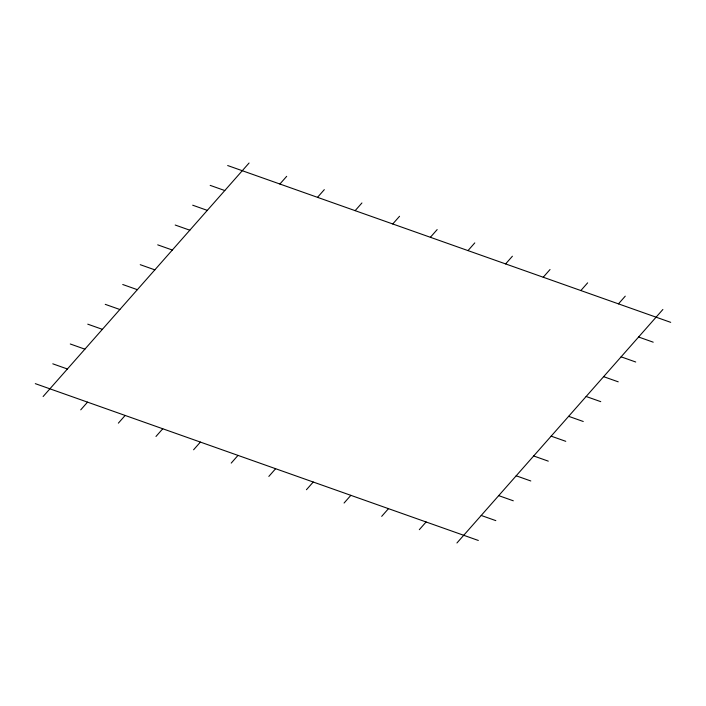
<?xml version="1.0" encoding="UTF-8"?>
<svg xmlns="http://www.w3.org/2000/svg" width="706" height="706" viewBox="0 0 706 706"><rect width="100%" height="100%" fill="white"/><g stroke="black" fill="none" stroke-linecap="round" stroke-linejoin="round"><path stroke-width="1.06" d="M43.119 396.525L249.068 163.015M80.74 409.842L87.535 402.138M279.894 184.028L286.689 176.323M118.361 423.15L125.147 415.455M317.515 197.345L324.31 189.64M155.973 436.467L162.768 428.763M355.136 210.662L361.931 202.957M193.594 449.784L200.389 442.08M392.757 223.97L399.552 216.274M231.215 463.101L238.01 455.396M430.378 237.287L437.164 229.582M268.836 476.418L275.622 468.713M467.99 250.604L474.785 242.899M306.448 489.726L313.243 482.03M505.611 263.92L512.406 256.216M344.069 503.043L350.864 495.338M543.232 277.237L550.027 269.533M381.69 516.36L388.485 508.655M580.853 290.545L587.639 282.85M419.311 529.677L426.106 521.972M618.465 303.862L625.26 296.158M456.932 542.985L662.881 309.475M227.667 165.539L670.7 322.351M210.176 185.369L224.79 190.541M638.603 337.009L653.209 342.181M192.694 205.199L207.299 210.37M621.112 356.83L635.727 362.01M175.203 225.029L189.817 230.2M603.621 376.66L618.235 381.831M157.712 244.85L172.326 250.03M586.139 396.49L600.753 401.661M140.229 264.679L154.843 269.851M568.648 416.319L583.262 421.491M122.738 284.509L137.352 289.681M551.157 436.149L565.771 441.321M105.247 304.339L119.861 309.51M533.674 455.97L548.288 461.15M87.765 324.169L102.379 329.34M516.183 475.8L530.797 480.971M70.273 343.99L84.888 349.17M498.701 495.63L513.306 500.801M52.791 363.819L67.397 368.991M481.21 515.459L495.824 520.631M35.3 383.649L478.333 540.461"/></g></svg>
